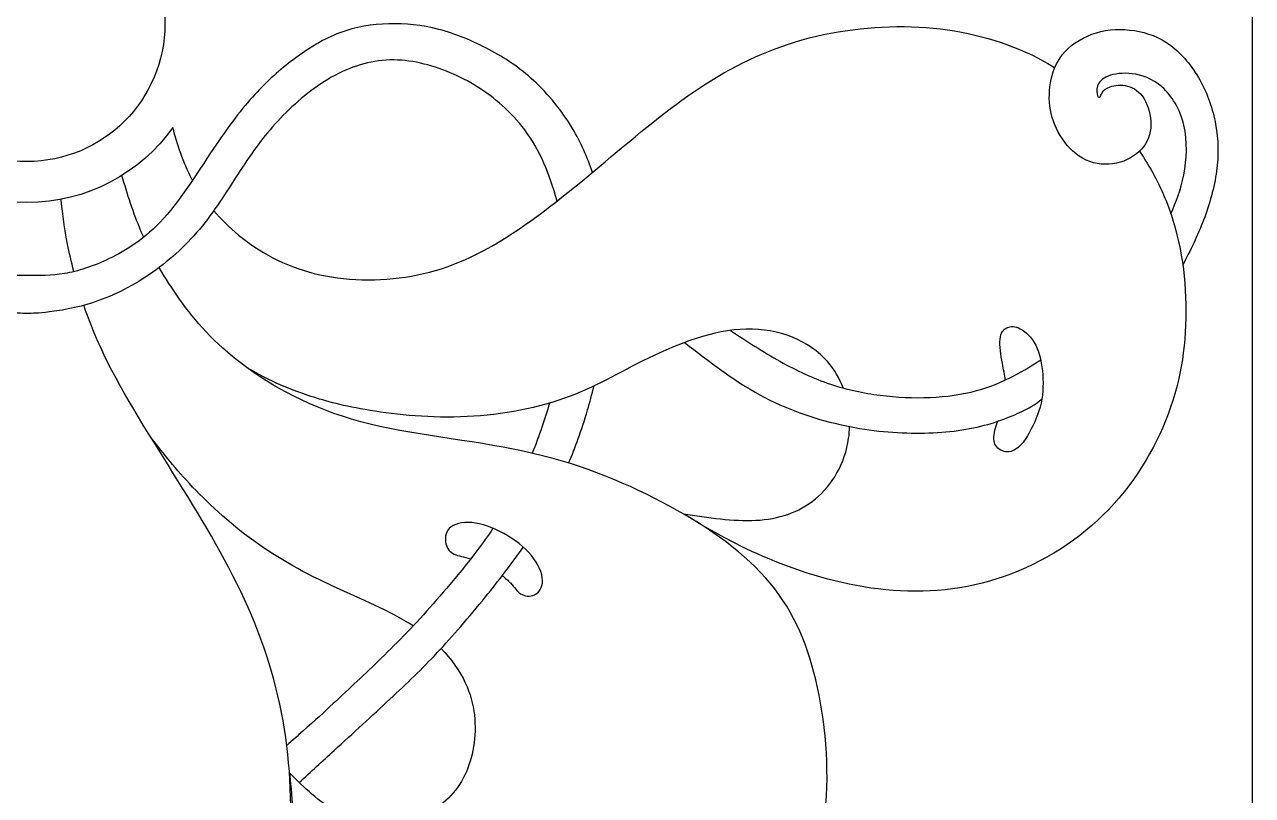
# Model space of a CAD drawing. Extents: x 0 to 18.5, y -1.7 to 18.4.
# Drawn here: x 9.24 to 18.48, y 3.4 to 9.2 of the extents above; entities that cross this region are included whole.
import ezdxf

# ---------------------------------------------------------------- set-up
doc = ezdxf.new("R2010")
doc.units = 0
doc.header["$MEASUREMENT"] = 0
doc.layers.add('LAYER_1', color=7, linetype='CONTINUOUS')

msp = doc.modelspace()

# ---------------------------------------------------------------- linework, layer by layer
at = {"layer": 'LAYER_1'}
msp.add_lwpolyline([(0, 0), (18.4785, 0), (18.4785, 18.4256), (0, 18.4256), (0, 0)], close=True, dxfattribs=at)
msp.add_ellipse((9.25744, 9.21007), major_axis=(0, 1.038), ratio=1, dxfattribs=at)
for points, knots in [([(13.51169, 8.08953), (13.47472, 8.20337), (13.42612, 8.31445), (13.36261, 8.42053), (13.36261, 8.42053), (13.28236, 8.55458), (13.17828, 8.68071), (13.07113, 8.77992), (13.07113, 8.77992), (12.96397, 8.87914), (12.85372, 8.95146), (12.73378, 9.01496), (12.73378, 9.01496), (12.61383, 9.07846), (12.48418, 9.13315), (12.35674, 9.16666), (12.35674, 9.16666), (12.2293, 9.20017), (12.10405, 9.21253), (11.97926, 9.209), (11.97926, 9.209), (11.85447, 9.20547), (11.73011, 9.18606), (11.61194, 9.14153), (11.61194, 9.14153), (11.49376, 9.09699), (11.38174, 9.02731), (11.27944, 8.95235), (11.27944, 8.95235), (11.17714, 8.87739), (11.08452, 8.79712), (10.98928, 8.69526), (10.98928, 8.69526), (10.89403, 8.5934), (10.79612, 8.46992), (10.67882, 8.29618), (10.67882, 8.29618), (10.56151, 8.12243), (10.42479, 7.89841), (10.285, 7.74319), (10.285, 7.74319), (10.1452, 7.58796), (10.00231, 7.50152), (9.8762, 7.44089), (9.8762, 7.44089), (9.75008, 7.38026), (9.64071, 7.34541), (9.54035, 7.32844), (9.54035, 7.32844), (9.43999, 7.31146), (9.34863, 7.31234), (9.25724, 7.31322), (9.25724, 7.31322), (9.16587, 7.31234), (9.07451, 7.31146), (8.97415, 7.32844), (8.97415, 7.32844), (8.87379, 7.34541), (8.76442, 7.38026), (8.6383, 7.44089), (8.6383, 7.44089), (8.51219, 7.50152), (8.3693, 7.58796), (8.2295, 7.74319), (8.2295, 7.74319), (8.08971, 7.89841), (7.95299, 8.12243), (7.83568, 8.29618), (7.83568, 8.29618), (7.71838, 8.46992), (7.62047, 8.5934), (7.52522, 8.69526), (7.52522, 8.69526), (7.42998, 8.79712), (7.33736, 8.87739), (7.23506, 8.95235), (7.23506, 8.95235), (7.13276, 9.02731), (7.02074, 9.09699), (6.90256, 9.14153), (6.90256, 9.14153), (6.78439, 9.18606), (6.66003, 9.20547), (6.53524, 9.209), (6.53524, 9.209), (6.41045, 9.21253), (6.2852, 9.20017), (6.15776, 9.16666), (6.15776, 9.16666), (6.03032, 9.13315), (5.90067, 9.07846), (5.78072, 9.01496), (5.78072, 9.01496), (5.66078, 8.95146), (5.55053, 8.87914), (5.44337, 8.77992), (5.44337, 8.77992), (5.33622, 8.68071), (5.23214, 8.55458), (5.15189, 8.42053), (5.15189, 8.42053), (5.08838, 8.31445), (5.03978, 8.20337), (5.00281, 8.08953)], [0, 0, 0, 0, 0.037037, 0.037037, 0.037037, 0.037037, 0.0740741, 0.0740741, 0.0740741, 0.0740741, 0.1111111, 0.1111111, 0.1111111, 0.1111111, 0.1481481, 0.1481481, 0.1481481, 0.1481481, 0.1851852, 0.1851852, 0.1851852, 0.1851852, 0.2222222, 0.2222222, 0.2222222, 0.2222222, 0.2592593, 0.2592593, 0.2592593, 0.2592593, 0.2962963, 0.2962963, 0.2962963, 0.2962963, 0.3333333, 0.3333333, 0.3333333, 0.3333333, 0.3703704, 0.3703704, 0.3703704, 0.3703704, 0.4074074, 0.4074074, 0.4074074, 0.4074074, 0.4444444, 0.4444444, 0.4444444, 0.4444444, 0.4814815, 0.4814815, 0.4814815, 0.4814815, 0.5185185, 0.5185185, 0.5185185, 0.5185185, 0.5555556, 0.5555556, 0.5555556, 0.5555556, 0.5925926, 0.5925926, 0.5925926, 0.5925926, 0.6296296, 0.6296296, 0.6296296, 0.6296296, 0.6666667, 0.6666667, 0.6666667, 0.6666667, 0.7037037, 0.7037037, 0.7037037, 0.7037037, 0.7407407, 0.7407407, 0.7407407, 0.7407407, 0.7777778, 0.7777778, 0.7777778, 0.7777778, 0.8148148, 0.8148148, 0.8148148, 0.8148148, 0.8518519, 0.8518519, 0.8518519, 0.8518519, 0.8888889, 0.8888889, 0.8888889, 0.8888889, 0.9259259, 0.9259259, 0.9259259, 0.9259259, 1, 1, 1, 1]), ([(13.51169, 8.08953), (13.47472, 8.20337), (13.42612, 8.31445), (13.36261, 8.42053), (13.36261, 8.42053), (13.28236, 8.55458), (13.17828, 8.68071), (13.07113, 8.77992), (13.07113, 8.77992), (12.96397, 8.87914), (12.85372, 8.95146), (12.73378, 9.01496), (12.73378, 9.01496), (12.61383, 9.07846), (12.48418, 9.13315), (12.35674, 9.16666), (12.35674, 9.16666), (12.2293, 9.20017), (12.10405, 9.21253), (11.97926, 9.209), (11.97926, 9.209), (11.85447, 9.20547), (11.73011, 9.18606), (11.61194, 9.14153), (11.61194, 9.14153), (11.49376, 9.09699), (11.38174, 9.02731), (11.27944, 8.95235), (11.27944, 8.95235), (11.17714, 8.87739), (11.08452, 8.79712), (10.98928, 8.69526), (10.98928, 8.69526), (10.89403, 8.5934), (10.79612, 8.46992), (10.67882, 8.29618), (10.67882, 8.29618), (10.56151, 8.12243), (10.42479, 7.89841), (10.285, 7.74319), (10.285, 7.74319), (10.1452, 7.58796), (10.00231, 7.50152), (9.8762, 7.44089), (9.8762, 7.44089), (9.75008, 7.38026), (9.64071, 7.34541), (9.54035, 7.32844), (9.54035, 7.32844), (9.43999, 7.31146), (9.34863, 7.31234), (9.25724, 7.31322), (9.25724, 7.31322), (9.16587, 7.31234), (9.07451, 7.31146), (8.97415, 7.32844), (8.97415, 7.32844), (8.87379, 7.34541), (8.76442, 7.38026), (8.6383, 7.44089), (8.6383, 7.44089), (8.51219, 7.50152), (8.3693, 7.58796), (8.2295, 7.74319), (8.2295, 7.74319), (8.08971, 7.89841), (7.95299, 8.12243), (7.83568, 8.29618), (7.83568, 8.29618), (7.71838, 8.46992), (7.62047, 8.5934), (7.52522, 8.69526), (7.52522, 8.69526), (7.42998, 8.79712), (7.33736, 8.87739), (7.23506, 8.95235), (7.23506, 8.95235), (7.13276, 9.02731), (7.02074, 9.09699), (6.90256, 9.14153), (6.90256, 9.14153), (6.78439, 9.18606), (6.66003, 9.20547), (6.53524, 9.209), (6.53524, 9.209), (6.41045, 9.21253), (6.2852, 9.20017), (6.15776, 9.16666), (6.15776, 9.16666), (6.03032, 9.13315), (5.90067, 9.07846), (5.78072, 9.01496), (5.78072, 9.01496), (5.66078, 8.95146), (5.55053, 8.87914), (5.44337, 8.77992), (5.44337, 8.77992), (5.33622, 8.68071), (5.23214, 8.55458), (5.15189, 8.42053), (5.15189, 8.42053), (5.08838, 8.31445), (5.03978, 8.20337), (5.00281, 8.08953)], [0, 0, 0, 0, 0.037037, 0.037037, 0.037037, 0.037037, 0.0740741, 0.0740741, 0.0740741, 0.0740741, 0.1111111, 0.1111111, 0.1111111, 0.1111111, 0.1481481, 0.1481481, 0.1481481, 0.1481481, 0.1851852, 0.1851852, 0.1851852, 0.1851852, 0.2222222, 0.2222222, 0.2222222, 0.2222222, 0.2592593, 0.2592593, 0.2592593, 0.2592593, 0.2962963, 0.2962963, 0.2962963, 0.2962963, 0.3333333, 0.3333333, 0.3333333, 0.3333333, 0.3703704, 0.3703704, 0.3703704, 0.3703704, 0.4074074, 0.4074074, 0.4074074, 0.4074074, 0.4444444, 0.4444444, 0.4444444, 0.4444444, 0.4814815, 0.4814815, 0.4814815, 0.4814815, 0.5185185, 0.5185185, 0.5185185, 0.5185185, 0.5555556, 0.5555556, 0.5555556, 0.5555556, 0.5925926, 0.5925926, 0.5925926, 0.5925926, 0.6296296, 0.6296296, 0.6296296, 0.6296296, 0.6666667, 0.6666667, 0.6666667, 0.6666667, 0.7037037, 0.7037037, 0.7037037, 0.7037037, 0.7407407, 0.7407407, 0.7407407, 0.7407407, 0.7777778, 0.7777778, 0.7777778, 0.7777778, 0.8148148, 0.8148148, 0.8148148, 0.8148148, 0.8518519, 0.8518519, 0.8518519, 0.8518519, 0.8888889, 0.8888889, 0.8888889, 0.8888889, 0.9259259, 0.9259259, 0.9259259, 0.9259259, 1, 1, 1, 1]), ([(10.66258, 7.8019), (10.71756, 7.73765), (10.78019, 7.67594), (10.85013, 7.61847), (10.85013, 7.61847), (11.00358, 7.49235), (11.19233, 7.38651), (11.4181, 7.33007), (11.4181, 7.33007), (11.64388, 7.27363), (11.9067, 7.26656), (12.151, 7.30977), (12.151, 7.30977), (12.3953, 7.35299), (12.62108, 7.44649), (12.86361, 7.59994), (12.86361, 7.59994), (13.10615, 7.7534), (13.36544, 7.96683), (13.60885, 8.17056), (13.60885, 8.17056), (13.85227, 8.37429), (14.07982, 8.56832), (14.3197, 8.72707), (14.3197, 8.72707), (14.55959, 8.88582), (14.81184, 9.00929), (15.09141, 9.08778), (15.09141, 9.08778), (15.37098, 9.16627), (15.67791, 9.1998), (15.96894, 9.18393), (15.96894, 9.18393), (16.25998, 9.16805), (16.53516, 9.10277), (16.77151, 8.99606), (16.77151, 8.99606), (16.84869, 8.96122), (16.92174, 8.92195), (16.99138, 8.87826)], [0, 0, 0, 0, 0.0909091, 0.0909091, 0.0909091, 0.0909091, 0.1818182, 0.1818182, 0.1818182, 0.1818182, 0.2727273, 0.2727273, 0.2727273, 0.2727273, 0.3636364, 0.3636364, 0.3636364, 0.3636364, 0.4545455, 0.4545455, 0.4545455, 0.4545455, 0.5454545, 0.5454545, 0.5454545, 0.5454545, 0.6363636, 0.6363636, 0.6363636, 0.6363636, 0.7272727, 0.7272727, 0.7272727, 0.7272727, 0.8181818, 0.8181818, 0.8181818, 0.8181818, 1, 1, 1, 1]), ([(10.66258, 7.8019), (10.71756, 7.73765), (10.78019, 7.67594), (10.85013, 7.61847), (10.85013, 7.61847), (11.00358, 7.49235), (11.19233, 7.38651), (11.4181, 7.33007), (11.4181, 7.33007), (11.64388, 7.27363), (11.9067, 7.26656), (12.151, 7.30977), (12.151, 7.30977), (12.3953, 7.35299), (12.62108, 7.44649), (12.86361, 7.59994), (12.86361, 7.59994), (13.10615, 7.7534), (13.36544, 7.96683), (13.60885, 8.17056), (13.60885, 8.17056), (13.85227, 8.37429), (14.07982, 8.56832), (14.3197, 8.72707), (14.3197, 8.72707), (14.55959, 8.88582), (14.81184, 9.00929), (15.09141, 9.08778), (15.09141, 9.08778), (15.37098, 9.16627), (15.67791, 9.1998), (15.96894, 9.18393), (15.96894, 9.18393), (16.25998, 9.16805), (16.53516, 9.10277), (16.77151, 8.99606), (16.77151, 8.99606), (16.84869, 8.96122), (16.92174, 8.92195), (16.99138, 8.87826)], [0, 0, 0, 0, 0.0909091, 0.0909091, 0.0909091, 0.0909091, 0.1818182, 0.1818182, 0.1818182, 0.1818182, 0.2727273, 0.2727273, 0.2727273, 0.2727273, 0.3636364, 0.3636364, 0.3636364, 0.3636364, 0.4545455, 0.4545455, 0.4545455, 0.4545455, 0.5454545, 0.5454545, 0.5454545, 0.5454545, 0.6363636, 0.6363636, 0.6363636, 0.6363636, 0.7272727, 0.7272727, 0.7272727, 0.7272727, 0.8181818, 0.8181818, 0.8181818, 0.8181818, 1, 1, 1, 1]), ([(17.865, 7.77812), (17.90231, 7.86743), (17.93964, 7.95676), (17.96182, 8.07131), (17.96182, 8.07131), (17.98401, 8.18587), (17.99107, 8.32569), (17.96242, 8.4465), (17.96242, 8.4465), (17.93376, 8.56732), (17.86938, 8.66917), (17.79751, 8.73331), (17.79751, 8.73331), (17.72564, 8.79745), (17.64625, 8.82392), (17.57394, 8.83273), (17.57394, 8.83273), (17.50162, 8.84155), (17.43635, 8.83273), (17.39182, 8.81466), (17.39182, 8.81466), (17.34728, 8.79658), (17.32346, 8.76923), (17.31332, 8.74102), (17.31332, 8.74102), (17.30317, 8.7128), (17.30671, 8.68369), (17.31288, 8.6687), (17.31288, 8.6687), (17.31905, 8.65371), (17.32787, 8.65282), (17.33272, 8.65811), (17.33272, 8.65811), (17.33757, 8.6634), (17.33846, 8.67488), (17.34771, 8.68987), (17.34771, 8.68987), (17.35697, 8.70486), (17.37462, 8.72338), (17.40813, 8.73528), (17.40813, 8.73528), (17.44164, 8.74719), (17.49103, 8.75248), (17.53821, 8.74014), (17.53821, 8.74014), (17.5854, 8.72779), (17.63038, 8.6978), (17.66301, 8.64489), (17.66301, 8.64489), (17.69564, 8.59197), (17.71593, 8.51612), (17.71461, 8.44733), (17.71461, 8.44733), (17.71328, 8.37854), (17.69035, 8.31679), (17.64449, 8.26609), (17.64449, 8.26609), (17.59863, 8.21538), (17.52984, 8.17568), (17.45488, 8.15937), (17.45488, 8.15937), (17.37991, 8.14305), (17.29877, 8.15012), (17.22734, 8.18319), (17.22734, 8.18319), (17.1559, 8.21626), (17.09415, 8.27535), (17.0483, 8.34237), (17.0483, 8.34237), (17.00244, 8.4094), (16.97244, 8.48438), (16.95877, 8.5611), (16.95877, 8.5611), (16.9451, 8.63783), (16.94776, 8.71633), (16.96451, 8.79173), (16.96451, 8.79173), (16.98126, 8.86714), (17.01214, 8.93946), (17.0699, 9.00119), (17.0699, 9.00119), (17.12766, 9.06293), (17.21234, 9.11409), (17.30406, 9.14142), (17.30406, 9.14142), (17.39578, 9.16876), (17.49456, 9.1723), (17.59025, 9.15731), (17.59025, 9.15731), (17.68594, 9.14231), (17.77855, 9.10879), (17.86321, 9.04574), (17.86321, 9.04574), (17.94788, 8.98268), (18.02461, 8.89006), (18.08281, 8.786), (18.08281, 8.786), (18.14102, 8.68193), (18.18072, 8.56639), (18.20166, 8.45101), (18.20166, 8.45101), (18.2226, 8.33562), (18.22482, 8.22037), (18.20828, 8.09911), (18.20828, 8.09911), (18.19173, 7.97784), (18.15643, 7.85055), (18.11103, 7.73166), (18.11103, 7.73166), (18.06562, 7.61276), (18.01008, 7.50224), (17.95456, 7.39174)], [0, 0, 0, 0, 0.0344828, 0.0344828, 0.0344828, 0.0344828, 0.0689655, 0.0689655, 0.0689655, 0.0689655, 0.1034483, 0.1034483, 0.1034483, 0.1034483, 0.137931, 0.137931, 0.137931, 0.137931, 0.1724138, 0.1724138, 0.1724138, 0.1724138, 0.2068966, 0.2068966, 0.2068966, 0.2068966, 0.2413793, 0.2413793, 0.2413793, 0.2413793, 0.2758621, 0.2758621, 0.2758621, 0.2758621, 0.3103448, 0.3103448, 0.3103448, 0.3103448, 0.3448276, 0.3448276, 0.3448276, 0.3448276, 0.3793103, 0.3793103, 0.3793103, 0.3793103, 0.4137931, 0.4137931, 0.4137931, 0.4137931, 0.4482759, 0.4482759, 0.4482759, 0.4482759, 0.4827586, 0.4827586, 0.4827586, 0.4827586, 0.5172414, 0.5172414, 0.5172414, 0.5172414, 0.5517241, 0.5517241, 0.5517241, 0.5517241, 0.5862069, 0.5862069, 0.5862069, 0.5862069, 0.6206897, 0.6206897, 0.6206897, 0.6206897, 0.6551724, 0.6551724, 0.6551724, 0.6551724, 0.6896552, 0.6896552, 0.6896552, 0.6896552, 0.7241379, 0.7241379, 0.7241379, 0.7241379, 0.7586207, 0.7586207, 0.7586207, 0.7586207, 0.7931034, 0.7931034, 0.7931034, 0.7931034, 0.8275862, 0.8275862, 0.8275862, 0.8275862, 0.862069, 0.862069, 0.862069, 0.862069, 0.8965517, 0.8965517, 0.8965517, 0.8965517, 0.9310345, 0.9310345, 0.9310345, 0.9310345, 1, 1, 1, 1]), ([(17.865, 7.77812), (17.90231, 7.86743), (17.93964, 7.95676), (17.96182, 8.07131), (17.96182, 8.07131), (17.98401, 8.18587), (17.99107, 8.32569), (17.96242, 8.4465), (17.96242, 8.4465), (17.93376, 8.56732), (17.86938, 8.66917), (17.79751, 8.73331), (17.79751, 8.73331), (17.72564, 8.79745), (17.64625, 8.82392), (17.57394, 8.83273), (17.57394, 8.83273), (17.50162, 8.84155), (17.43635, 8.83273), (17.39182, 8.81466), (17.39182, 8.81466), (17.34728, 8.79658), (17.32346, 8.76923), (17.31332, 8.74102), (17.31332, 8.74102), (17.30317, 8.7128), (17.30671, 8.68369), (17.31288, 8.6687), (17.31288, 8.6687), (17.31905, 8.65371), (17.32787, 8.65282), (17.33272, 8.65811), (17.33272, 8.65811), (17.33757, 8.6634), (17.33846, 8.67488), (17.34771, 8.68987), (17.34771, 8.68987), (17.35697, 8.70486), (17.37462, 8.72338), (17.40813, 8.73528), (17.40813, 8.73528), (17.44164, 8.74719), (17.49103, 8.75248), (17.53821, 8.74014), (17.53821, 8.74014), (17.5854, 8.72779), (17.63038, 8.6978), (17.66301, 8.64489), (17.66301, 8.64489), (17.69564, 8.59197), (17.71593, 8.51612), (17.71461, 8.44733), (17.71461, 8.44733), (17.71328, 8.37854), (17.69035, 8.31679), (17.64449, 8.26609), (17.64449, 8.26609), (17.59863, 8.21538), (17.52984, 8.17568), (17.45488, 8.15937), (17.45488, 8.15937), (17.37991, 8.14305), (17.29877, 8.15012), (17.22734, 8.18319), (17.22734, 8.18319), (17.1559, 8.21626), (17.09415, 8.27535), (17.0483, 8.34237), (17.0483, 8.34237), (17.00244, 8.4094), (16.97244, 8.48438), (16.95877, 8.5611), (16.95877, 8.5611), (16.9451, 8.63783), (16.94776, 8.71633), (16.96451, 8.79173), (16.96451, 8.79173), (16.98126, 8.86714), (17.01214, 8.93946), (17.0699, 9.00119), (17.0699, 9.00119), (17.12766, 9.06293), (17.21234, 9.11409), (17.30406, 9.14142), (17.30406, 9.14142), (17.39578, 9.16876), (17.49456, 9.1723), (17.59025, 9.15731), (17.59025, 9.15731), (17.68594, 9.14231), (17.77855, 9.10879), (17.86321, 9.04574), (17.86321, 9.04574), (17.94788, 8.98268), (18.02461, 8.89006), (18.08281, 8.786), (18.08281, 8.786), (18.14102, 8.68193), (18.18072, 8.56639), (18.20166, 8.45101), (18.20166, 8.45101), (18.2226, 8.33562), (18.22482, 8.22037), (18.20828, 8.09911), (18.20828, 8.09911), (18.19173, 7.97784), (18.15643, 7.85055), (18.11103, 7.73166), (18.11103, 7.73166), (18.06562, 7.61276), (18.01008, 7.50224), (17.95456, 7.39174)], [0, 0, 0, 0, 0.0344828, 0.0344828, 0.0344828, 0.0344828, 0.0689655, 0.0689655, 0.0689655, 0.0689655, 0.1034483, 0.1034483, 0.1034483, 0.1034483, 0.137931, 0.137931, 0.137931, 0.137931, 0.1724138, 0.1724138, 0.1724138, 0.1724138, 0.2068966, 0.2068966, 0.2068966, 0.2068966, 0.2413793, 0.2413793, 0.2413793, 0.2413793, 0.2758621, 0.2758621, 0.2758621, 0.2758621, 0.3103448, 0.3103448, 0.3103448, 0.3103448, 0.3448276, 0.3448276, 0.3448276, 0.3448276, 0.3793103, 0.3793103, 0.3793103, 0.3793103, 0.4137931, 0.4137931, 0.4137931, 0.4137931, 0.4482759, 0.4482759, 0.4482759, 0.4482759, 0.4827586, 0.4827586, 0.4827586, 0.4827586, 0.5172414, 0.5172414, 0.5172414, 0.5172414, 0.5517241, 0.5517241, 0.5517241, 0.5517241, 0.5862069, 0.5862069, 0.5862069, 0.5862069, 0.6206897, 0.6206897, 0.6206897, 0.6206897, 0.6551724, 0.6551724, 0.6551724, 0.6551724, 0.6896552, 0.6896552, 0.6896552, 0.6896552, 0.7241379, 0.7241379, 0.7241379, 0.7241379, 0.7586207, 0.7586207, 0.7586207, 0.7586207, 0.7931034, 0.7931034, 0.7931034, 0.7931034, 0.8275862, 0.8275862, 0.8275862, 0.8275862, 0.862069, 0.862069, 0.862069, 0.862069, 0.8965517, 0.8965517, 0.8965517, 0.8965517, 0.9310345, 0.9310345, 0.9310345, 0.9310345, 1, 1, 1, 1]), ([(13.24623, 7.87447), (13.21846, 7.97719), (13.1849, 8.07478), (13.14697, 8.16036), (13.14697, 8.16036), (13.06098, 8.35438), (12.95249, 8.48668), (12.83328, 8.59325), (12.83328, 8.59325), (12.71407, 8.69981), (12.58413, 8.78067), (12.44078, 8.84087), (12.44078, 8.84087), (12.29744, 8.90106), (12.14068, 8.94061), (11.98825, 8.93679), (11.98825, 8.93679), (11.83583, 8.93297), (11.68771, 8.88576), (11.54749, 8.80594), (11.54749, 8.80594), (11.40728, 8.72613), (11.27495, 8.61367), (11.16513, 8.49836), (11.16513, 8.49836), (11.05531, 8.38305), (10.968, 8.26487), (10.87938, 8.13059), (10.87938, 8.13059), (10.79076, 7.99631), (10.70083, 7.84593), (10.59501, 7.71121), (10.59501, 7.71121), (10.48919, 7.57649), (10.36748, 7.45742), (10.23034, 7.35732), (10.23034, 7.35732), (10.0932, 7.25723), (9.94061, 7.17608), (9.79642, 7.12449), (9.79642, 7.12449), (9.65223, 7.07291), (9.51641, 7.05085), (9.42795, 7.03983), (9.42795, 7.03983), (9.33949, 7.02881), (9.29838, 7.02881), (9.25725, 7.02881), (9.25725, 7.02881), (9.21612, 7.02881), (9.17501, 7.02881), (9.08655, 7.03983), (9.08655, 7.03983), (8.99809, 7.05085), (8.86227, 7.07291), (8.71808, 7.12449), (8.71808, 7.12449), (8.57389, 7.17608), (8.4213, 7.25723), (8.28416, 7.35732), (8.28416, 7.35732), (8.14702, 7.45742), (8.02531, 7.57649), (7.91949, 7.71121), (7.91949, 7.71121), (7.81367, 7.84593), (7.72374, 7.99631), (7.63512, 8.13059), (7.63512, 8.13059), (7.5465, 8.26487), (7.45919, 8.38305), (7.34937, 8.49836), (7.34937, 8.49836), (7.23955, 8.61367), (7.10722, 8.72613), (6.96701, 8.80594), (6.96701, 8.80594), (6.82679, 8.88576), (6.67867, 8.93297), (6.52625, 8.93679), (6.52625, 8.93679), (6.37382, 8.94061), (6.21706, 8.90106), (6.07372, 8.84087), (6.07372, 8.84087), (5.93037, 8.78067), (5.80043, 8.69981), (5.68122, 8.59325), (5.68122, 8.59325), (5.56201, 8.48668), (5.45352, 8.35438), (5.36753, 8.16036), (5.36753, 8.16036), (5.3296, 8.07478), (5.29604, 7.97719), (5.26827, 7.87447)], [0, 0, 0, 0, 0.04, 0.04, 0.04, 0.04, 0.08, 0.08, 0.08, 0.08, 0.12, 0.12, 0.12, 0.12, 0.16, 0.16, 0.16, 0.16, 0.2, 0.2, 0.2, 0.2, 0.24, 0.24, 0.24, 0.24, 0.28, 0.28, 0.28, 0.28, 0.32, 0.32, 0.32, 0.32, 0.36, 0.36, 0.36, 0.36, 0.4, 0.4, 0.4, 0.4, 0.44, 0.44, 0.44, 0.44, 0.48, 0.48, 0.48, 0.48, 0.52, 0.52, 0.52, 0.52, 0.56, 0.56, 0.56, 0.56, 0.6, 0.6, 0.6, 0.6, 0.64, 0.64, 0.64, 0.64, 0.68, 0.68, 0.68, 0.68, 0.72, 0.72, 0.72, 0.72, 0.76, 0.76, 0.76, 0.76, 0.8, 0.8, 0.8, 0.8, 0.84, 0.84, 0.84, 0.84, 0.88, 0.88, 0.88, 0.88, 0.92, 0.92, 0.92, 0.92, 1, 1, 1, 1]), ([(13.24623, 7.87447), (13.21846, 7.97719), (13.1849, 8.07478), (13.14697, 8.16036), (13.14697, 8.16036), (13.06098, 8.35438), (12.95249, 8.48668), (12.83328, 8.59325), (12.83328, 8.59325), (12.71407, 8.69981), (12.58413, 8.78067), (12.44078, 8.84087), (12.44078, 8.84087), (12.29744, 8.90106), (12.14068, 8.94061), (11.98825, 8.93679), (11.98825, 8.93679), (11.83583, 8.93297), (11.68771, 8.88576), (11.54749, 8.80594), (11.54749, 8.80594), (11.40728, 8.72613), (11.27495, 8.61367), (11.16513, 8.49836), (11.16513, 8.49836), (11.05531, 8.38305), (10.968, 8.26487), (10.87938, 8.13059), (10.87938, 8.13059), (10.79076, 7.99631), (10.70083, 7.84593), (10.59501, 7.71121), (10.59501, 7.71121), (10.48919, 7.57649), (10.36748, 7.45742), (10.23034, 7.35732), (10.23034, 7.35732), (10.0932, 7.25723), (9.94061, 7.17608), (9.79642, 7.12449), (9.79642, 7.12449), (9.65223, 7.07291), (9.51641, 7.05085), (9.42795, 7.03983), (9.42795, 7.03983), (9.33949, 7.02881), (9.29838, 7.02881), (9.25725, 7.02881), (9.25725, 7.02881), (9.21612, 7.02881), (9.17501, 7.02881), (9.08655, 7.03983), (9.08655, 7.03983), (8.99809, 7.05085), (8.86227, 7.07291), (8.71808, 7.12449), (8.71808, 7.12449), (8.57389, 7.17608), (8.4213, 7.25723), (8.28416, 7.35732), (8.28416, 7.35732), (8.14702, 7.45742), (8.02531, 7.57649), (7.91949, 7.71121), (7.91949, 7.71121), (7.81367, 7.84593), (7.72374, 7.99631), (7.63512, 8.13059), (7.63512, 8.13059), (7.5465, 8.26487), (7.45919, 8.38305), (7.34937, 8.49836), (7.34937, 8.49836), (7.23955, 8.61367), (7.10722, 8.72613), (6.96701, 8.80594), (6.96701, 8.80594), (6.82679, 8.88576), (6.67867, 8.93297), (6.52625, 8.93679), (6.52625, 8.93679), (6.37382, 8.94061), (6.21706, 8.90106), (6.07372, 8.84087), (6.07372, 8.84087), (5.93037, 8.78067), (5.80043, 8.69981), (5.68122, 8.59325), (5.68122, 8.59325), (5.56201, 8.48668), (5.45352, 8.35438), (5.36753, 8.16036), (5.36753, 8.16036), (5.3296, 8.07478), (5.29604, 7.97719), (5.26827, 7.87447)], [0, 0, 0, 0, 0.04, 0.04, 0.04, 0.04, 0.08, 0.08, 0.08, 0.08, 0.12, 0.12, 0.12, 0.12, 0.16, 0.16, 0.16, 0.16, 0.2, 0.2, 0.2, 0.2, 0.24, 0.24, 0.24, 0.24, 0.28, 0.28, 0.28, 0.28, 0.32, 0.32, 0.32, 0.32, 0.36, 0.36, 0.36, 0.36, 0.4, 0.4, 0.4, 0.4, 0.44, 0.44, 0.44, 0.44, 0.48, 0.48, 0.48, 0.48, 0.52, 0.52, 0.52, 0.52, 0.56, 0.56, 0.56, 0.56, 0.6, 0.6, 0.6, 0.6, 0.64, 0.64, 0.64, 0.64, 0.68, 0.68, 0.68, 0.68, 0.72, 0.72, 0.72, 0.72, 0.76, 0.76, 0.76, 0.76, 0.8, 0.8, 0.8, 0.8, 0.84, 0.84, 0.84, 0.84, 0.88, 0.88, 0.88, 0.88, 0.92, 0.92, 0.92, 0.92, 1, 1, 1, 1]), ([(10.5033, 8.03179), (10.50181, 8.03454), (10.50031, 8.0373), (10.49885, 8.04004), (10.49885, 8.04004), (10.43052, 8.16795), (10.39055, 8.29784), (10.35463, 8.42797), (10.35463, 8.42797), (10.11045, 8.08561), (9.71001, 7.86236), (9.25744, 7.86236), (9.25744, 7.86236), (8.8047, 7.86236), (8.40413, 8.08576), (8.15998, 8.42834), (8.15998, 8.42834), (8.12402, 8.29808), (8.08404, 8.16806), (8.01565, 8.04004), (8.01565, 8.04004), (8.01419, 8.0373), (8.01269, 8.03454), (8.0112, 8.03179)], [0, 0, 0, 0, 0.1428571, 0.1428571, 0.1428571, 0.1428571, 0.2857143, 0.2857143, 0.2857143, 0.2857143, 0.4285714, 0.4285714, 0.4285714, 0.4285714, 0.5714286, 0.5714286, 0.5714286, 0.5714286, 0.7142857, 0.7142857, 0.7142857, 0.7142857, 1, 1, 1, 1]), ([(10.5033, 8.03179), (10.50181, 8.03454), (10.50031, 8.0373), (10.49885, 8.04004), (10.49885, 8.04004), (10.43052, 8.16795), (10.39055, 8.29784), (10.35463, 8.42797), (10.35463, 8.42797), (10.11045, 8.08561), (9.71001, 7.86236), (9.25744, 7.86236), (9.25744, 7.86236), (8.8047, 7.86236), (8.40413, 8.08576), (8.15998, 8.42834), (8.15998, 8.42834), (8.12402, 8.29808), (8.08404, 8.16806), (8.01565, 8.04004), (8.01565, 8.04004), (8.01419, 8.0373), (8.01269, 8.03454), (8.0112, 8.03179)], [0, 0, 0, 0, 0.1428571, 0.1428571, 0.1428571, 0.1428571, 0.2857143, 0.2857143, 0.2857143, 0.2857143, 0.4285714, 0.4285714, 0.4285714, 0.4285714, 0.5714286, 0.5714286, 0.5714286, 0.5714286, 0.7142857, 0.7142857, 0.7142857, 0.7142857, 1, 1, 1, 1]), ([(17.62864, 8.24986), (17.70801, 8.13257), (17.7773, 8.00584), (17.83073, 7.87158), (17.83073, 7.87158), (17.9339, 7.61229), (17.97802, 7.32477), (17.97802, 7.04432), (17.97802, 7.04432), (17.97802, 6.76386), (17.93391, 6.49045), (17.82544, 6.22058), (17.82544, 6.22058), (17.71696, 5.95071), (17.5441, 5.68435), (17.31392, 5.47093), (17.31392, 5.47093), (17.08373, 5.2575), (16.7962, 5.09698), (16.50076, 5.01232), (16.50076, 5.01232), (16.20531, 4.92765), (15.90191, 4.91883), (15.60823, 4.96116), (15.60823, 4.96116), (15.31455, 5.00349), (15.03055, 5.09699), (14.79656, 5.19871), (14.79656, 5.19871), (14.56256, 5.30043), (14.37855, 5.41041), (14.19454, 5.52037), (14.19454, 5.52037), (14.38341, 5.49111), (14.57228, 5.46183), (14.74256, 5.47101), (14.74256, 5.47101), (14.91284, 5.48019), (15.06454, 5.52782), (15.18977, 5.63188), (15.18977, 5.63188), (15.315, 5.73595), (15.41379, 5.89648), (15.44024, 6.08874), (15.44024, 6.08874), (15.44421, 6.11756), (15.44656, 6.14709), (15.4472, 6.17702)], [0, 0, 0, 0, 0.0769231, 0.0769231, 0.0769231, 0.0769231, 0.1538462, 0.1538462, 0.1538462, 0.1538462, 0.2307692, 0.2307692, 0.2307692, 0.2307692, 0.3076923, 0.3076923, 0.3076923, 0.3076923, 0.3846154, 0.3846154, 0.3846154, 0.3846154, 0.4615385, 0.4615385, 0.4615385, 0.4615385, 0.5384615, 0.5384615, 0.5384615, 0.5384615, 0.6153846, 0.6153846, 0.6153846, 0.6153846, 0.6923077, 0.6923077, 0.6923077, 0.6923077, 0.7692308, 0.7692308, 0.7692308, 0.7692308, 0.8461538, 0.8461538, 0.8461538, 0.8461538, 1, 1, 1, 1]), ([(17.62864, 8.24986), (17.70801, 8.13257), (17.7773, 8.00584), (17.83073, 7.87158), (17.83073, 7.87158), (17.9339, 7.61229), (17.97802, 7.32477), (17.97802, 7.04432), (17.97802, 7.04432), (17.97802, 6.76386), (17.93391, 6.49045), (17.82544, 6.22058), (17.82544, 6.22058), (17.71696, 5.95071), (17.5441, 5.68435), (17.31392, 5.47093), (17.31392, 5.47093), (17.08373, 5.2575), (16.7962, 5.09698), (16.50076, 5.01232), (16.50076, 5.01232), (16.20531, 4.92765), (15.90191, 4.91883), (15.60823, 4.96116), (15.60823, 4.96116), (15.31455, 5.00349), (15.03055, 5.09699), (14.79656, 5.19871), (14.79656, 5.19871), (14.56256, 5.30043), (14.37855, 5.41041), (14.19454, 5.52037), (14.19454, 5.52037), (14.38341, 5.49111), (14.57228, 5.46183), (14.74256, 5.47101), (14.74256, 5.47101), (14.91284, 5.48019), (15.06454, 5.52782), (15.18977, 5.63188), (15.18977, 5.63188), (15.315, 5.73595), (15.41379, 5.89648), (15.44024, 6.08874), (15.44024, 6.08874), (15.44421, 6.11756), (15.44656, 6.14709), (15.4472, 6.17702)], [0, 0, 0, 0, 0.0769231, 0.0769231, 0.0769231, 0.0769231, 0.1538462, 0.1538462, 0.1538462, 0.1538462, 0.2307692, 0.2307692, 0.2307692, 0.2307692, 0.3076923, 0.3076923, 0.3076923, 0.3076923, 0.3846154, 0.3846154, 0.3846154, 0.3846154, 0.4615385, 0.4615385, 0.4615385, 0.4615385, 0.5384615, 0.5384615, 0.5384615, 0.5384615, 0.6153846, 0.6153846, 0.6153846, 0.6153846, 0.6923077, 0.6923077, 0.6923077, 0.6923077, 0.7692308, 0.7692308, 0.7692308, 0.7692308, 0.8461538, 0.8461538, 0.8461538, 0.8461538, 1, 1, 1, 1]), ([(10.13603, 7.60211), (10.12974, 7.61606), (10.1236, 7.63), (10.11763, 7.64392), (10.11763, 7.64392), (10.05683, 7.78576), (10.01298, 7.92662), (9.97193, 8.06731)], [0, 0, 0, 0, 0.3333333, 0.3333333, 0.3333333, 0.3333333, 1, 1, 1, 1]), ([(10.13603, 7.60211), (10.12974, 7.61606), (10.1236, 7.63), (10.11763, 7.64392), (10.11763, 7.64392), (10.05683, 7.78576), (10.01298, 7.92662), (9.97193, 8.06731)], [0, 0, 0, 0, 0.3333333, 0.3333333, 0.3333333, 0.3333333, 1, 1, 1, 1]), ([(9.6104, 7.34291), (9.59106, 7.41831), (9.5758, 7.48774), (9.56357, 7.54945), (9.56357, 7.54945), (9.5349, 7.69399), (9.5227, 7.79627), (9.515, 7.88696)], [0, 0, 0, 0, 0.3333333, 0.3333333, 0.3333333, 0.3333333, 1, 1, 1, 1]), ([(9.6104, 7.34291), (9.59106, 7.41831), (9.5758, 7.48774), (9.56357, 7.54945), (9.56357, 7.54945), (9.5349, 7.69399), (9.5227, 7.79627), (9.515, 7.88696)], [0, 0, 0, 0, 0.3333333, 0.3333333, 0.3333333, 0.3333333, 1, 1, 1, 1]), ([(12.37295, 4.50532), (12.45122, 4.42563), (12.51351, 4.33856), (12.55574, 4.24807), (12.55574, 4.24807), (12.62982, 4.08933), (12.64217, 3.91999), (12.61748, 3.76741), (12.61748, 3.76741), (12.59279, 3.61484), (12.53104, 3.47902), (12.42874, 3.37936), (12.42874, 3.37936), (12.32644, 3.2797), (12.18355, 3.2162), (12.03274, 3.19856), (12.03274, 3.19856), (11.88193, 3.18092), (11.72318, 3.20914), (11.58847, 3.27877), (11.58847, 3.27877), (11.45377, 3.34839), (11.34309, 3.45943), (11.23243, 3.57046), (11.23243, 3.57046), (11.24785, 3.45282), (11.26327, 3.13673), (11.30096, 2.90748), (11.30096, 2.90748), (11.33866, 2.67822), (11.39863, 2.43656), (11.53885, 2.19844), (11.53885, 2.19844), (11.67908, 1.96031), (11.89958, 1.72571), (12.16239, 1.55903), (12.16239, 1.55903), (12.42521, 1.39234), (12.73037, 1.29355), (13.09108, 1.2865), (13.09108, 1.2865), (13.4518, 1.27944), (13.86808, 1.36412), (14.19881, 1.53786), (14.19881, 1.53786), (14.52954, 1.7116), (14.77472, 1.97442), (14.94934, 2.27604), (14.94934, 2.27604), (15.12397, 2.57767), (15.22804, 2.9181), (15.26332, 3.26558), (15.26332, 3.26558), (15.2986, 3.61307), (15.26507, 3.96762), (15.19276, 4.26924), (15.19276, 4.26924), (15.12044, 4.57086), (15.00931, 4.81958), (14.81529, 5.03829), (14.81529, 5.03829), (14.62126, 5.25701), (14.34433, 5.44576), (14.03565, 5.60803), (14.03565, 5.60803), (13.72697, 5.77031), (13.38653, 5.90613), (12.99054, 5.99168), (12.99054, 5.99168), (12.59455, 6.07723), (12.14299, 6.11251), (11.76905, 6.21305), (11.76905, 6.21305), (11.39511, 6.31359), (11.09877, 6.4794), (10.88093, 6.64344), (10.88093, 6.64344), (10.66309, 6.80748), (10.52374, 6.96976), (10.40556, 7.13644), (10.40556, 7.13644), (10.34993, 7.21491), (10.29897, 7.29436), (10.25305, 7.37418)], [0, 0, 0, 0, 0.0454545, 0.0454545, 0.0454545, 0.0454545, 0.0909091, 0.0909091, 0.0909091, 0.0909091, 0.1363636, 0.1363636, 0.1363636, 0.1363636, 0.1818182, 0.1818182, 0.1818182, 0.1818182, 0.2272727, 0.2272727, 0.2272727, 0.2272727, 0.2727273, 0.2727273, 0.2727273, 0.2727273, 0.3181818, 0.3181818, 0.3181818, 0.3181818, 0.3636364, 0.3636364, 0.3636364, 0.3636364, 0.4090909, 0.4090909, 0.4090909, 0.4090909, 0.4545455, 0.4545455, 0.4545455, 0.4545455, 0.5, 0.5, 0.5, 0.5, 0.5454545, 0.5454545, 0.5454545, 0.5454545, 0.5909091, 0.5909091, 0.5909091, 0.5909091, 0.6363636, 0.6363636, 0.6363636, 0.6363636, 0.6818182, 0.6818182, 0.6818182, 0.6818182, 0.7272727, 0.7272727, 0.7272727, 0.7272727, 0.7727273, 0.7727273, 0.7727273, 0.7727273, 0.8181818, 0.8181818, 0.8181818, 0.8181818, 0.8636364, 0.8636364, 0.8636364, 0.8636364, 0.9090909, 0.9090909, 0.9090909, 0.9090909, 1, 1, 1, 1]), ([(12.37295, 4.50532), (12.45122, 4.42563), (12.51351, 4.33856), (12.55574, 4.24807), (12.55574, 4.24807), (12.62982, 4.08933), (12.64217, 3.91999), (12.61748, 3.76741), (12.61748, 3.76741), (12.59279, 3.61484), (12.53104, 3.47902), (12.42874, 3.37936), (12.42874, 3.37936), (12.32644, 3.2797), (12.18355, 3.2162), (12.03274, 3.19856), (12.03274, 3.19856), (11.88193, 3.18092), (11.72318, 3.20914), (11.58847, 3.27877), (11.58847, 3.27877), (11.45377, 3.34839), (11.34309, 3.45943), (11.23243, 3.57046), (11.23243, 3.57046), (11.24785, 3.45282), (11.26327, 3.13673), (11.30096, 2.90748), (11.30096, 2.90748), (11.33866, 2.67822), (11.39863, 2.43656), (11.53885, 2.19844), (11.53885, 2.19844), (11.67908, 1.96031), (11.89958, 1.72571), (12.16239, 1.55903), (12.16239, 1.55903), (12.42521, 1.39234), (12.73037, 1.29355), (13.09108, 1.2865), (13.09108, 1.2865), (13.4518, 1.27944), (13.86808, 1.36412), (14.19881, 1.53786), (14.19881, 1.53786), (14.52954, 1.7116), (14.77472, 1.97442), (14.94934, 2.27604), (14.94934, 2.27604), (15.12397, 2.57767), (15.22804, 2.9181), (15.26332, 3.26558), (15.26332, 3.26558), (15.2986, 3.61307), (15.26507, 3.96762), (15.19276, 4.26924), (15.19276, 4.26924), (15.12044, 4.57086), (15.00931, 4.81958), (14.81529, 5.03829), (14.81529, 5.03829), (14.62126, 5.25701), (14.34433, 5.44576), (14.03565, 5.60803), (14.03565, 5.60803), (13.72697, 5.77031), (13.38653, 5.90613), (12.99054, 5.99168), (12.99054, 5.99168), (12.59455, 6.07723), (12.14299, 6.11251), (11.76905, 6.21305), (11.76905, 6.21305), (11.39511, 6.31359), (11.09877, 6.4794), (10.88093, 6.64344), (10.88093, 6.64344), (10.66309, 6.80748), (10.52374, 6.96976), (10.40556, 7.13644), (10.40556, 7.13644), (10.34993, 7.21491), (10.29897, 7.29436), (10.25305, 7.37418)], [0, 0, 0, 0, 0.0454545, 0.0454545, 0.0454545, 0.0454545, 0.0909091, 0.0909091, 0.0909091, 0.0909091, 0.1363636, 0.1363636, 0.1363636, 0.1363636, 0.1818182, 0.1818182, 0.1818182, 0.1818182, 0.2272727, 0.2272727, 0.2272727, 0.2272727, 0.2727273, 0.2727273, 0.2727273, 0.2727273, 0.3181818, 0.3181818, 0.3181818, 0.3181818, 0.3636364, 0.3636364, 0.3636364, 0.3636364, 0.4090909, 0.4090909, 0.4090909, 0.4090909, 0.4545455, 0.4545455, 0.4545455, 0.4545455, 0.5, 0.5, 0.5, 0.5, 0.5454545, 0.5454545, 0.5454545, 0.5454545, 0.5909091, 0.5909091, 0.5909091, 0.5909091, 0.6363636, 0.6363636, 0.6363636, 0.6363636, 0.6818182, 0.6818182, 0.6818182, 0.6818182, 0.7272727, 0.7272727, 0.7272727, 0.7272727, 0.7727273, 0.7727273, 0.7727273, 0.7727273, 0.8181818, 0.8181818, 0.8181818, 0.8181818, 0.8636364, 0.8636364, 0.8636364, 0.8636364, 0.9090909, 0.9090909, 0.9090909, 0.9090909, 1, 1, 1, 1]), ([(10.1274, 1.07595), (10.23236, 1.15949), (10.34129, 1.25219), (10.447, 1.3579), (10.447, 1.3579), (10.64719, 1.5581), (10.83595, 1.80506), (10.97, 2.06259), (10.97, 2.06259), (11.10405, 2.32012), (11.18343, 2.58824), (11.21959, 2.89868), (11.21959, 2.89868), (11.25575, 3.20912), (11.24869, 3.56189), (11.1949, 3.89878), (11.1949, 3.89878), (11.1411, 4.23568), (11.04055, 4.55672), (10.89415, 4.8751), (10.89415, 4.8751), (10.74775, 5.19348), (10.55548, 5.50922), (10.35617, 5.82848), (10.35617, 5.82848), (10.15685, 6.14775), (9.95046, 6.47054), (9.812, 6.77128), (9.812, 6.77128), (9.76134, 6.88131), (9.71977, 6.98841), (9.68549, 7.0897)], [0, 0, 0, 0, 0.1111111, 0.1111111, 0.1111111, 0.1111111, 0.2222222, 0.2222222, 0.2222222, 0.2222222, 0.3333333, 0.3333333, 0.3333333, 0.3333333, 0.4444444, 0.4444444, 0.4444444, 0.4444444, 0.5555556, 0.5555556, 0.5555556, 0.5555556, 0.6666667, 0.6666667, 0.6666667, 0.6666667, 0.7777778, 0.7777778, 0.7777778, 0.7777778, 1, 1, 1, 1]), ([(10.1274, 1.07595), (10.23236, 1.15949), (10.34129, 1.25219), (10.447, 1.3579), (10.447, 1.3579), (10.64719, 1.5581), (10.83595, 1.80506), (10.97, 2.06259), (10.97, 2.06259), (11.10405, 2.32012), (11.18343, 2.58824), (11.21959, 2.89868), (11.21959, 2.89868), (11.25575, 3.20912), (11.24869, 3.56189), (11.1949, 3.89878), (11.1949, 3.89878), (11.1411, 4.23568), (11.04055, 4.55672), (10.89415, 4.8751), (10.89415, 4.8751), (10.74775, 5.19348), (10.55548, 5.50922), (10.35617, 5.82848), (10.35617, 5.82848), (10.15685, 6.14775), (9.95046, 6.47054), (9.812, 6.77128), (9.812, 6.77128), (9.76134, 6.88131), (9.71977, 6.98841), (9.68549, 7.0897)], [0, 0, 0, 0, 0.1111111, 0.1111111, 0.1111111, 0.1111111, 0.2222222, 0.2222222, 0.2222222, 0.2222222, 0.3333333, 0.3333333, 0.3333333, 0.3333333, 0.4444444, 0.4444444, 0.4444444, 0.4444444, 0.5555556, 0.5555556, 0.5555556, 0.5555556, 0.6666667, 0.6666667, 0.6666667, 0.6666667, 0.7777778, 0.7777778, 0.7777778, 0.7777778, 1, 1, 1, 1]), ([(16.61837, 6.52656), (16.61485, 6.56714), (16.60559, 6.60627), (16.59686, 6.65229), (16.59686, 6.65229), (16.5854, 6.7127), (16.57481, 6.78502), (16.57966, 6.83397), (16.57966, 6.83397), (16.58451, 6.88291), (16.6048, 6.9085), (16.6317, 6.92129), (16.6317, 6.92129), (16.65859, 6.93407), (16.69211, 6.93407), (16.7318, 6.9129), (16.7318, 6.9129), (16.77148, 6.89174), (16.81735, 6.8494), (16.84822, 6.78855), (16.84822, 6.78855), (16.87908, 6.7277), (16.89496, 6.64832), (16.90069, 6.56674), (16.90069, 6.56674), (16.90642, 6.48517), (16.90201, 6.40137), (16.88084, 6.32332), (16.88084, 6.32332), (16.85968, 6.24527), (16.82175, 6.17295), (16.79485, 6.12488), (16.79485, 6.12488), (16.76796, 6.07682), (16.75208, 6.053), (16.72783, 6.03051), (16.72783, 6.03051), (16.70358, 6.00803), (16.67094, 5.98685), (16.6361, 5.98597), (16.6361, 5.98597), (16.60127, 5.98509), (16.56423, 6.0045), (16.54659, 6.0336), (16.54659, 6.0336), (16.52895, 6.0627), (16.53073, 6.10152), (16.5413, 6.1487), (16.5413, 6.1487), (16.54598, 6.16957), (16.5524, 6.19209), (16.55954, 6.21583)], [0, 0, 0, 0, 0.0714286, 0.0714286, 0.0714286, 0.0714286, 0.1428571, 0.1428571, 0.1428571, 0.1428571, 0.2142857, 0.2142857, 0.2142857, 0.2142857, 0.2857143, 0.2857143, 0.2857143, 0.2857143, 0.3571429, 0.3571429, 0.3571429, 0.3571429, 0.4285714, 0.4285714, 0.4285714, 0.4285714, 0.5, 0.5, 0.5, 0.5, 0.5714286, 0.5714286, 0.5714286, 0.5714286, 0.6428571, 0.6428571, 0.6428571, 0.6428571, 0.7142857, 0.7142857, 0.7142857, 0.7142857, 0.7857143, 0.7857143, 0.7857143, 0.7857143, 0.8571429, 0.8571429, 0.8571429, 0.8571429, 1, 1, 1, 1]), ([(16.61837, 6.52656), (16.61485, 6.56714), (16.60559, 6.60627), (16.59686, 6.65229), (16.59686, 6.65229), (16.5854, 6.7127), (16.57481, 6.78502), (16.57966, 6.83397), (16.57966, 6.83397), (16.58451, 6.88291), (16.6048, 6.9085), (16.6317, 6.92129), (16.6317, 6.92129), (16.65859, 6.93407), (16.69211, 6.93407), (16.7318, 6.9129), (16.7318, 6.9129), (16.77148, 6.89174), (16.81735, 6.8494), (16.84822, 6.78855), (16.84822, 6.78855), (16.87908, 6.7277), (16.89496, 6.64832), (16.90069, 6.56674), (16.90069, 6.56674), (16.90642, 6.48517), (16.90201, 6.40137), (16.88084, 6.32332), (16.88084, 6.32332), (16.85968, 6.24527), (16.82175, 6.17295), (16.79485, 6.12488), (16.79485, 6.12488), (16.76796, 6.07682), (16.75208, 6.053), (16.72783, 6.03051), (16.72783, 6.03051), (16.70358, 6.00803), (16.67094, 5.98685), (16.6361, 5.98597), (16.6361, 5.98597), (16.60127, 5.98509), (16.56423, 6.0045), (16.54659, 6.0336), (16.54659, 6.0336), (16.52895, 6.0627), (16.53073, 6.10152), (16.5413, 6.1487), (16.5413, 6.1487), (16.54598, 6.16957), (16.5524, 6.19209), (16.55954, 6.21583)], [0, 0, 0, 0, 0.0714286, 0.0714286, 0.0714286, 0.0714286, 0.1428571, 0.1428571, 0.1428571, 0.1428571, 0.2142857, 0.2142857, 0.2142857, 0.2142857, 0.2857143, 0.2857143, 0.2857143, 0.2857143, 0.3571429, 0.3571429, 0.3571429, 0.3571429, 0.4285714, 0.4285714, 0.4285714, 0.4285714, 0.5, 0.5, 0.5, 0.5, 0.5714286, 0.5714286, 0.5714286, 0.5714286, 0.6428571, 0.6428571, 0.6428571, 0.6428571, 0.7142857, 0.7142857, 0.7142857, 0.7142857, 0.7857143, 0.7857143, 0.7857143, 0.7857143, 0.8571429, 0.8571429, 0.8571429, 0.8571429, 1, 1, 1, 1]), ([(15.39876, 6.46707), (15.37202, 6.53824), (15.33382, 6.60541), (15.28326, 6.66376), (15.28326, 6.66376), (15.14568, 6.8225), (14.91636, 6.91601), (14.66942, 6.91072), (14.66942, 6.91072), (14.42248, 6.90542), (14.15789, 6.80135), (13.93388, 6.69199), (13.93388, 6.69199), (13.70987, 6.58263), (13.52642, 6.46797), (13.29536, 6.38684), (13.29536, 6.38684), (13.06429, 6.3057), (12.78558, 6.25806), (12.51836, 6.24924), (12.51836, 6.24924), (12.25113, 6.24042), (11.99536, 6.27042), (11.8031, 6.30393), (11.8031, 6.30393), (11.61084, 6.33744), (11.48207, 6.37449), (11.37382, 6.41086), (11.37382, 6.41086), (11.26556, 6.44724), (11.17781, 6.48297), (11.10465, 6.51749), (11.10465, 6.51749), (11.03149, 6.55202), (10.97292, 6.58538), (10.91435, 6.61872)], [0, 0, 0, 0, 0.1, 0.1, 0.1, 0.1, 0.2, 0.2, 0.2, 0.2, 0.3, 0.3, 0.3, 0.3, 0.4, 0.4, 0.4, 0.4, 0.5, 0.5, 0.5, 0.5, 0.6, 0.6, 0.6, 0.6, 0.7, 0.7, 0.7, 0.7, 0.8, 0.8, 0.8, 0.8, 1, 1, 1, 1]), ([(15.39876, 6.46707), (15.37202, 6.53824), (15.33382, 6.60541), (15.28326, 6.66376), (15.28326, 6.66376), (15.14568, 6.8225), (14.91636, 6.91601), (14.66942, 6.91072), (14.66942, 6.91072), (14.42248, 6.90542), (14.15789, 6.80135), (13.93388, 6.69199), (13.93388, 6.69199), (13.70987, 6.58263), (13.52642, 6.46797), (13.29536, 6.38684), (13.29536, 6.38684), (13.06429, 6.3057), (12.78558, 6.25806), (12.51836, 6.24924), (12.51836, 6.24924), (12.25113, 6.24042), (11.99536, 6.27042), (11.8031, 6.30393), (11.8031, 6.30393), (11.61084, 6.33744), (11.48207, 6.37449), (11.37382, 6.41086), (11.37382, 6.41086), (11.26556, 6.44724), (11.17781, 6.48297), (11.10465, 6.51749), (11.10465, 6.51749), (11.03149, 6.55202), (10.97292, 6.58538), (10.91435, 6.61872)], [0, 0, 0, 0, 0.1, 0.1, 0.1, 0.1, 0.2, 0.2, 0.2, 0.2, 0.3, 0.3, 0.3, 0.3, 0.4, 0.4, 0.4, 0.4, 0.5, 0.5, 0.5, 0.5, 0.6, 0.6, 0.6, 0.6, 0.7, 0.7, 0.7, 0.7, 0.8, 0.8, 0.8, 0.8, 1, 1, 1, 1]), ([(14.55056, 6.90108), (14.67406, 6.8197), (14.79758, 6.73832), (14.92327, 6.66809), (14.92327, 6.66809), (15.04896, 6.59785), (15.17685, 6.53876), (15.30252, 6.49643), (15.30252, 6.49643), (15.4282, 6.4541), (15.55168, 6.42851), (15.67691, 6.41264), (15.67691, 6.41264), (15.80215, 6.39677), (15.92915, 6.39059), (16.05262, 6.39588), (16.05262, 6.39588), (16.17609, 6.40117), (16.29605, 6.41794), (16.4032, 6.44704), (16.4032, 6.44704), (16.51035, 6.47614), (16.60473, 6.51759), (16.6829, 6.55851), (16.6829, 6.55851), (16.76107, 6.59944), (16.82305, 6.63986), (16.88503, 6.68026)], [0, 0, 0, 0, 0.125, 0.125, 0.125, 0.125, 0.25, 0.25, 0.25, 0.25, 0.375, 0.375, 0.375, 0.375, 0.5, 0.5, 0.5, 0.5, 0.625, 0.625, 0.625, 0.625, 0.75, 0.75, 0.75, 0.75, 1, 1, 1, 1]), ([(14.55056, 6.90108), (14.67406, 6.8197), (14.79758, 6.73832), (14.92327, 6.66809), (14.92327, 6.66809), (15.04896, 6.59785), (15.17685, 6.53876), (15.30252, 6.49643), (15.30252, 6.49643), (15.4282, 6.4541), (15.55168, 6.42851), (15.67691, 6.41264), (15.67691, 6.41264), (15.80215, 6.39677), (15.92915, 6.39059), (16.05262, 6.39588), (16.05262, 6.39588), (16.17609, 6.40117), (16.29605, 6.41794), (16.4032, 6.44704), (16.4032, 6.44704), (16.51035, 6.47614), (16.60473, 6.51759), (16.6829, 6.55851), (16.6829, 6.55851), (16.76107, 6.59944), (16.82305, 6.63986), (16.88503, 6.68026)], [0, 0, 0, 0, 0.125, 0.125, 0.125, 0.125, 0.25, 0.25, 0.25, 0.25, 0.375, 0.375, 0.375, 0.375, 0.5, 0.5, 0.5, 0.5, 0.625, 0.625, 0.625, 0.625, 0.75, 0.75, 0.75, 0.75, 1, 1, 1, 1]), ([(14.20564, 6.80999), (14.3912, 6.66615), (14.57678, 6.5223), (14.77274, 6.41511), (14.77274, 6.41511), (14.96871, 6.30791), (15.1751, 6.23735), (15.37441, 6.19238), (15.37441, 6.19238), (15.57373, 6.1474), (15.766, 6.12799), (15.94503, 6.12711), (15.94503, 6.12711), (16.12406, 6.12622), (16.28988, 6.14387), (16.43363, 6.17914), (16.43363, 6.17914), (16.57739, 6.21442), (16.6991, 6.26734), (16.77219, 6.30484), (16.77219, 6.30484), (16.84529, 6.34234), (16.86979, 6.36442), (16.89427, 6.3865)], [0, 0, 0, 0, 0.1428571, 0.1428571, 0.1428571, 0.1428571, 0.2857143, 0.2857143, 0.2857143, 0.2857143, 0.4285714, 0.4285714, 0.4285714, 0.4285714, 0.5714286, 0.5714286, 0.5714286, 0.5714286, 0.7142857, 0.7142857, 0.7142857, 0.7142857, 1, 1, 1, 1]), ([(14.20564, 6.80999), (14.3912, 6.66615), (14.57678, 6.5223), (14.77274, 6.41511), (14.77274, 6.41511), (14.96871, 6.30791), (15.1751, 6.23735), (15.37441, 6.19238), (15.37441, 6.19238), (15.57373, 6.1474), (15.766, 6.12799), (15.94503, 6.12711), (15.94503, 6.12711), (16.12406, 6.12622), (16.28988, 6.14387), (16.43363, 6.17914), (16.43363, 6.17914), (16.57739, 6.21442), (16.6991, 6.26734), (16.77219, 6.30484), (16.77219, 6.30484), (16.84529, 6.34234), (16.86979, 6.36442), (16.89427, 6.3865)], [0, 0, 0, 0, 0.1428571, 0.1428571, 0.1428571, 0.1428571, 0.2857143, 0.2857143, 0.2857143, 0.2857143, 0.4285714, 0.4285714, 0.4285714, 0.4285714, 0.5714286, 0.5714286, 0.5714286, 0.5714286, 0.7142857, 0.7142857, 0.7142857, 0.7142857, 1, 1, 1, 1]), ([(13.33299, 5.90162), (13.38455, 6.02225), (13.42839, 6.14019), (13.47549, 6.30164), (13.47549, 6.30164), (13.49181, 6.35757), (13.50854, 6.41875), (13.52462, 6.48286)], [0, 0, 0, 0, 0.3333333, 0.3333333, 0.3333333, 0.3333333, 1, 1, 1, 1]), ([(13.33299, 5.90162), (13.38455, 6.02225), (13.42839, 6.14019), (13.47549, 6.30164), (13.47549, 6.30164), (13.49181, 6.35757), (13.50854, 6.41875), (13.52462, 6.48286)], [0, 0, 0, 0, 0.3333333, 0.3333333, 0.3333333, 0.3333333, 1, 1, 1, 1]), ([(13.18971, 6.353), (13.1716, 6.29226), (13.15225, 6.23217), (13.13198, 6.17288), (13.13198, 6.17288), (13.1092, 6.10628), (13.08522, 6.04067), (13.0596, 5.97613)], [0, 0, 0, 0, 0.3333333, 0.3333333, 0.3333333, 0.3333333, 1, 1, 1, 1]), ([(13.18971, 6.353), (13.1716, 6.29226), (13.15225, 6.23217), (13.13198, 6.17288), (13.13198, 6.17288), (13.1092, 6.10628), (13.08522, 6.04067), (13.0596, 5.97613)], [0, 0, 0, 0, 0.3333333, 0.3333333, 0.3333333, 0.3333333, 1, 1, 1, 1]), ([(12.163, 4.67624), (11.98886, 4.79017), (11.77669, 4.87386), (11.56884, 4.97039), (11.56884, 4.97039), (11.35806, 5.06827), (11.15167, 5.17941), (10.96382, 5.31522), (10.96382, 5.31522), (10.77597, 5.45104), (10.60663, 5.61157), (10.4799, 5.747), (10.4799, 5.747), (10.35316, 5.88244), (10.26902, 5.9928), (10.18488, 6.10316)], [0, 0, 0, 0, 0.2, 0.2, 0.2, 0.2, 0.4, 0.4, 0.4, 0.4, 0.6, 0.6, 0.6, 0.6, 1, 1, 1, 1]), ([(12.163, 4.67624), (11.98886, 4.79017), (11.77669, 4.87386), (11.56884, 4.97039), (11.56884, 4.97039), (11.35806, 5.06827), (11.15167, 5.17941), (10.96382, 5.31522), (10.96382, 5.31522), (10.77597, 5.45104), (10.60663, 5.61157), (10.4799, 5.747), (10.4799, 5.747), (10.35316, 5.88244), (10.26902, 5.9928), (10.18488, 6.10316)], [0, 0, 0, 0, 0.2, 0.2, 0.2, 0.2, 0.4, 0.4, 0.4, 0.4, 0.6, 0.6, 0.6, 0.6, 1, 1, 1, 1]), ([(12.8338, 5.05388), (12.85733, 5.03561), (12.87836, 5.01712), (12.89486, 4.99996), (12.89486, 4.99996), (12.92793, 4.96558), (12.94293, 4.93646), (12.97159, 4.91839), (12.97159, 4.91839), (13.00025, 4.90031), (13.04259, 4.89324), (13.07698, 4.90911), (13.07698, 4.90911), (13.11137, 4.92499), (13.13784, 4.96381), (13.13652, 5.01804), (13.13652, 5.01804), (13.13519, 5.07228), (13.10608, 5.14196), (13.05405, 5.20545), (13.05405, 5.20545), (13.00202, 5.26895), (12.92704, 5.32629), (12.84635, 5.37082), (12.84635, 5.37082), (12.76565, 5.41536), (12.67922, 5.44711), (12.6047, 5.45372), (12.6047, 5.45372), (12.53018, 5.46034), (12.46755, 5.44182), (12.43537, 5.40919), (12.43537, 5.40919), (12.40318, 5.37656), (12.4014, 5.32981), (12.41022, 5.29366), (12.41022, 5.29366), (12.41904, 5.2575), (12.43845, 5.23191), (12.47064, 5.21648), (12.47064, 5.21648), (12.50248, 5.20122), (12.54684, 5.19586), (12.59646, 5.18081)], [0, 0, 0, 0, 0.0833333, 0.0833333, 0.0833333, 0.0833333, 0.1666667, 0.1666667, 0.1666667, 0.1666667, 0.25, 0.25, 0.25, 0.25, 0.3333333, 0.3333333, 0.3333333, 0.3333333, 0.4166667, 0.4166667, 0.4166667, 0.4166667, 0.5, 0.5, 0.5, 0.5, 0.5833333, 0.5833333, 0.5833333, 0.5833333, 0.6666667, 0.6666667, 0.6666667, 0.6666667, 0.75, 0.75, 0.75, 0.75, 0.8333333, 0.8333333, 0.8333333, 0.8333333, 1, 1, 1, 1]), ([(12.8338, 5.05388), (12.85733, 5.03561), (12.87836, 5.01712), (12.89486, 4.99996), (12.89486, 4.99996), (12.92793, 4.96558), (12.94293, 4.93646), (12.97159, 4.91839), (12.97159, 4.91839), (13.00025, 4.90031), (13.04259, 4.89324), (13.07698, 4.90911), (13.07698, 4.90911), (13.11137, 4.92499), (13.13784, 4.96381), (13.13652, 5.01804), (13.13652, 5.01804), (13.13519, 5.07228), (13.10608, 5.14196), (13.05405, 5.20545), (13.05405, 5.20545), (13.00202, 5.26895), (12.92704, 5.32629), (12.84635, 5.37082), (12.84635, 5.37082), (12.76565, 5.41536), (12.67922, 5.44711), (12.6047, 5.45372), (12.6047, 5.45372), (12.53018, 5.46034), (12.46755, 5.44182), (12.43537, 5.40919), (12.43537, 5.40919), (12.40318, 5.37656), (12.4014, 5.32981), (12.41022, 5.29366), (12.41022, 5.29366), (12.41904, 5.2575), (12.43845, 5.23191), (12.47064, 5.21648), (12.47064, 5.21648), (12.50248, 5.20122), (12.54684, 5.19586), (12.59646, 5.18081)], [0, 0, 0, 0, 0.0833333, 0.0833333, 0.0833333, 0.0833333, 0.1666667, 0.1666667, 0.1666667, 0.1666667, 0.25, 0.25, 0.25, 0.25, 0.3333333, 0.3333333, 0.3333333, 0.3333333, 0.4166667, 0.4166667, 0.4166667, 0.4166667, 0.5, 0.5, 0.5, 0.5, 0.5833333, 0.5833333, 0.5833333, 0.5833333, 0.6666667, 0.6666667, 0.6666667, 0.6666667, 0.75, 0.75, 0.75, 0.75, 0.8333333, 0.8333333, 0.8333333, 0.8333333, 1, 1, 1, 1]), ([(12.76389, 5.41085), (12.68628, 5.29552), (12.60129, 5.18463), (12.51461, 5.07794), (12.51461, 5.07794), (12.38276, 4.91567), (12.24694, 4.76308), (12.11597, 4.62682), (12.11597, 4.62682), (11.985, 4.49056), (11.85888, 4.37061), (11.74158, 4.25949), (11.74158, 4.25949), (11.62428, 4.14837), (11.5158, 4.04605), (11.3328, 3.8829), (11.3328, 3.8829), (11.29539, 3.84955), (11.25487, 3.81365), (11.21235, 3.77612)], [0, 0, 0, 0, 0.1666667, 0.1666667, 0.1666667, 0.1666667, 0.3333333, 0.3333333, 0.3333333, 0.3333333, 0.5, 0.5, 0.5, 0.5, 0.6666667, 0.6666667, 0.6666667, 0.6666667, 1, 1, 1, 1]), ([(12.76389, 5.41085), (12.68628, 5.29552), (12.60129, 5.18463), (12.51461, 5.07794), (12.51461, 5.07794), (12.38276, 4.91567), (12.24694, 4.76308), (12.11597, 4.62682), (12.11597, 4.62682), (11.985, 4.49056), (11.85888, 4.37061), (11.74158, 4.25949), (11.74158, 4.25949), (11.62428, 4.14837), (11.5158, 4.04605), (11.3328, 3.8829), (11.3328, 3.8829), (11.29539, 3.84955), (11.25487, 3.81365), (11.21235, 3.77612)], [0, 0, 0, 0, 0.1666667, 0.1666667, 0.1666667, 0.1666667, 0.3333333, 0.3333333, 0.3333333, 0.3333333, 0.5, 0.5, 0.5, 0.5, 0.6666667, 0.6666667, 0.6666667, 0.6666667, 1, 1, 1, 1]), ([(11.30574, 3.49761), (11.39465, 3.57729), (11.47896, 3.65531), (11.56916, 3.73825), (11.56916, 3.73825), (11.70629, 3.86436), (11.85712, 4.00196), (11.98764, 4.12366), (11.98764, 4.12366), (12.11817, 4.24537), (12.22842, 4.35121), (12.34439, 4.47468), (12.34439, 4.47468), (12.46037, 4.59815), (12.58208, 4.73927), (12.70775, 4.89449), (12.70775, 4.89449), (12.80476, 5.0143), (12.90415, 5.14252), (12.99168, 5.26961)], [0, 0, 0, 0, 0.1666667, 0.1666667, 0.1666667, 0.1666667, 0.3333333, 0.3333333, 0.3333333, 0.3333333, 0.5, 0.5, 0.5, 0.5, 0.6666667, 0.6666667, 0.6666667, 0.6666667, 1, 1, 1, 1]), ([(11.30574, 3.49761), (11.39465, 3.57729), (11.47896, 3.65531), (11.56916, 3.73825), (11.56916, 3.73825), (11.70629, 3.86436), (11.85712, 4.00196), (11.98764, 4.12366), (11.98764, 4.12366), (12.11817, 4.24537), (12.22842, 4.35121), (12.34439, 4.47468), (12.34439, 4.47468), (12.46037, 4.59815), (12.58208, 4.73927), (12.70775, 4.89449), (12.70775, 4.89449), (12.80476, 5.0143), (12.90415, 5.14252), (12.99168, 5.26961)], [0, 0, 0, 0, 0.1666667, 0.1666667, 0.1666667, 0.1666667, 0.3333333, 0.3333333, 0.3333333, 0.3333333, 0.5, 0.5, 0.5, 0.5, 0.6666667, 0.6666667, 0.6666667, 0.6666667, 1, 1, 1, 1])]:
    msp.add_open_spline(points, degree=3, knots=knots, dxfattribs=at)

doc.saveas('drawing.dxf')
